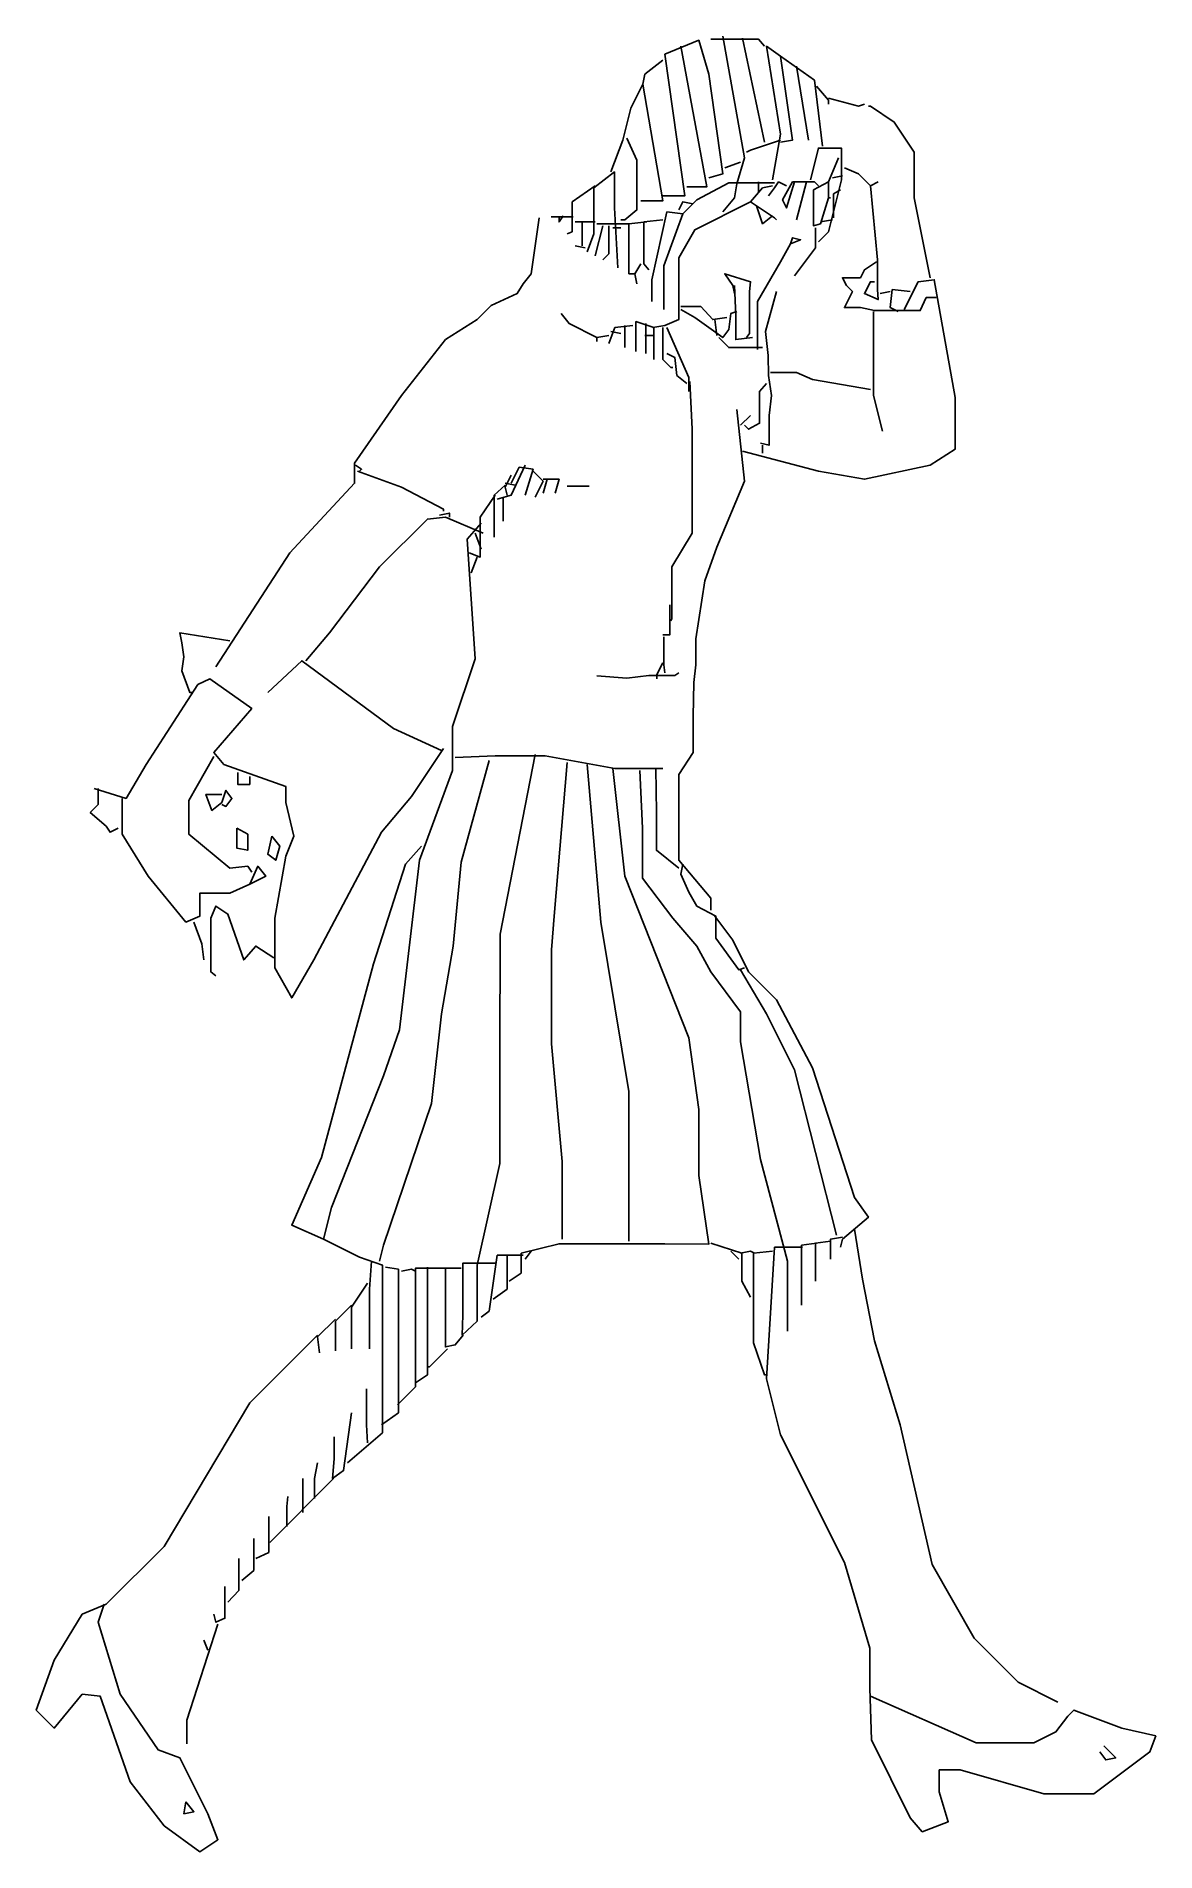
# Model space of a CAD drawing. Header units: millimetres. Extents: x 243.6 to 281, y 336.1 to 396.7.
import ezdxf

# ---------------------------------------------------------------- set-up
doc = ezdxf.new("R2010")
doc.units = ezdxf.units.MM
doc.layers.add('Standard', color=7, linetype='Continuous')

msp = doc.modelspace()

# ---------------------------------------------------------------- linework, layer by layer
at = {"layer": 'Standard', "linetype": 'Continuous'}
for points in [[(264.545, 391.415), (265.279, 391.415), (264.612, 396.148), (265.745, 396.614), (266.079, 395.481), (266.545, 392.148), (266.079, 392.014)], [(265.145, 396.415), (266.012, 391.714), (265.345, 391.714)], [(266.145, 396.648), (267.745, 396.648), (267.945, 396.415)], [(266.545, 396.748), (267.279, 392.681), (267.012, 391.814), (266.945, 391.347), (266.545, 390.881)], [(267.212, 396.681), (267.945, 393.214)], [(268.212, 391.948), (268.479, 393.481), (268.012, 396.415), (268.479, 396.081), (268.879, 393.281), (268.479, 393.214)], [(264.545, 395.948), (263.945, 395.481), (263.879, 395.148)], [(268.479, 396.081), (269.612, 395.281), (269.879, 393.081)], [(269.012, 395.748), (269.412, 393.281)], [(263.812, 391.248), (264.545, 391.248), (263.879, 395.148), (263.479, 394.347), (263.212, 393.281), (262.812, 392.214)], [(269.679, 395.081), (270.079, 394.614), (270.079, 394.481)], [(270.079, 394.681), (271.079, 394.415), (271.279, 394.481)], [(273.479, 388.681), (272.945, 391.347), (272.945, 392.881), (272.279, 393.881), (271.479, 394.415), (271.412, 394.415)], [(263.345, 393.347), (263.679, 392.614), (263.679, 390.948), (263.279, 390.614), (263.145, 390.614)], [(268.479, 393.281), (267.479, 392.948), (267.345, 392.881)], [(267.145, 392.547), (266.612, 392.347)], [(269.479, 391.948), (269.745, 393.014), (270.512, 393.014), (270.512, 391.948), (270.079, 390.214), (269.745, 389.881)], [(270.412, 392.681), (270.079, 391.881), (269.579, 391.614), (269.579, 390.415), (269.812, 390.481), (270.079, 391.347), (270.145, 391.347)], [(263.045, 389.014), (262.929, 391.014), (262.929, 392.214), (262.245, 391.681), (262.245, 390.148), (262.012, 389.547)], [(270.545, 392.081), (270.212, 392.014)], [(270.612, 392.347), (271.079, 392.148), (271.479, 391.748), (271.745, 391.881)], [(262.279, 391.748), (261.512, 391.214), (261.512, 390.214), (261.345, 390.148)], [(268.279, 391.847), (266.745, 391.847), (265.679, 391.281), (265.545, 391.148)], [(268.212, 391.748), (267.879, 391.681), (267.479, 391.214), (268.279, 390.681), (268.345, 390.614)], [(267.745, 391.881), (267.745, 391.547)], [(268.079, 391.415), (268.279, 391.681), (268.412, 391.881), (268.679, 391.748)], [(268.945, 391.881), (268.679, 391.014), (268.545, 391.281), (268.879, 391.881), (269.612, 391.881), (269.745, 391.748)], [(269.345, 391.881), (269.012, 390.614)], [(270.079, 391.881), (270.079, 391.347)], [(270.479, 391.614), (270.245, 391.481), (270.245, 390.681)], [(271.479, 391.748), (271.712, 389.281), (271.712, 388.281), (271.745, 387.948), (271.279, 388.148), (271.479, 388.547), (271.612, 388.547)], [(260.812, 390.714), (261.545, 390.714)], [(261.212, 390.748), (261.079, 390.547), (261.079, 390.681)], [(265.079, 390.948), (265.212, 391.214), (265.545, 391.148), (265.212, 390.814), (264.679, 390.881), (264.179, 388.614), (264.179, 387.881)], [(267.479, 391.214), (265.612, 390.281), (265.079, 389.347), (265.079, 387.281), (264.612, 387.081), (264.212, 387.014)], [(265.212, 390.814), (264.579, 389.081), (264.579, 387.614)], [(267.679, 391.081), (267.879, 390.481), (268.212, 390.748)], [(260.412, 390.681), (260.145, 388.814), (259.879, 388.481), (259.679, 388.148), (258.812, 387.748), (258.345, 387.281), (257.279, 386.614), (255.812, 384.748), (254.245, 382.481), (254.245, 381.814), (252.079, 379.481), (249.612, 375.681)], [(261.612, 390.547), (262.279, 390.547)], [(261.845, 390.547), (261.845, 389.748)], [(262.545, 390.415), (262.279, 389.415)], [(262.345, 390.481), (263.412, 390.481)], [(262.745, 390.415), (262.745, 389.481), (262.545, 389.281)], [(262.879, 390.347), (263.145, 390.347)], [(264.012, 390.547), (263.412, 390.481), (263.412, 388.814), (263.612, 388.814)], [(264.545, 390.614), (263.912, 390.547), (263.912, 389.148), (264.079, 388.948)], [(269.645, 390.347), (269.645, 389.681), (268.945, 388.748)], [(270.212, 390.614), (269.812, 390.547)], [(261.612, 389.748), (261.945, 389.681)], [(267.712, 386.281), (267.712, 387.881), (268.479, 389.214), (268.812, 389.814), (269.145, 389.948), (268.879, 390.014), (268.812, 389.814)], [(263.812, 389.148), (263.612, 388.814), (263.679, 388.481)], [(271.679, 389.214), (271.279, 388.948), (271.145, 388.681), (270.545, 388.681), (270.679, 388.415), (270.879, 388.214), (270.745, 387.948), (270.612, 387.681), (271.145, 387.681), (271.612, 387.581), (273.145, 387.581), (273.345, 388.014), (273.679, 388.014)], [(266.945, 388.148), (266.879, 388.415), (266.612, 388.814), (267.479, 388.547), (267.445, 388.214), (267.445, 386.814), (267.345, 386.681)], [(266.945, 388.415), (266.979, 387.415), (266.979, 386.614), (267.545, 386.681)], [(272.612, 387.614), (273.079, 388.547), (273.612, 388.614), (274.312, 384.681), (274.312, 382.948), (273.479, 382.415), (271.279, 381.948), (269.745, 382.214), (267.212, 382.881)], [(272.812, 388.214), (272.212, 388.281), (272.145, 387.681), (272.412, 387.547)], [(265.145, 387.714), (265.812, 387.714), (266.212, 387.281), (266.679, 387.347)], [(268.345, 388.214), (267.979, 386.881), (268.062, 386.081), (268.07, 385.415), (268.175, 384.748), (268.093, 384.081), (268.093, 383.081), (267.812, 383.148)], [(272.145, 388.214), (271.812, 388.148)], [(262.345, 386.681), (261.412, 387.148), (261.145, 387.481)], [(262.745, 386.481), (262.945, 387.014), (263.545, 387.081)], [(263.279, 387.081), (263.279, 386.347)], [(263.645, 386.214), (263.645, 387.214), (264.245, 387.014), (264.245, 385.948)], [(263.979, 387.148), (263.979, 386.148)], [(265.145, 387.614), (265.612, 387.347), (266.545, 386.681), (266.745, 386.948), (266.812, 387.481), (267.012, 387.547)], [(266.279, 387.281), (266.345, 386.748)], [(271.579, 387.547), (271.579, 384.748), (271.879, 383.547)], [(262.745, 386.748), (262.345, 386.681), (262.345, 386.547)], [(262.812, 386.881), (263.145, 386.814)], [(263.945, 386.748), (264.212, 386.748)], [(264.545, 387.014), (264.545, 385.948), (264.812, 385.681), (264.879, 385.681)], [(264.679, 387.014), (265.412, 385.347), (265.412, 384.881)], [(266.412, 386.681), (266.745, 386.347), (267.412, 386.347), (267.879, 386.347)], [(264.679, 386.148), (264.945, 386.014), (265.012, 385.415), (265.345, 385.148)], [(268.145, 385.514), (269.012, 385.514), (269.545, 385.281), (271.479, 384.948)], [(265.445, 385.214), (265.529, 383.614), (265.529, 380.148), (264.845, 379.014), (264.845, 377.281), (264.812, 377.214)], [(268.012, 385.148), (267.779, 384.881), (267.779, 383.814), (267.412, 383.614), (267.279, 383.748)], [(267.012, 384.281), (267.279, 381.881), (266.345, 379.681), (265.945, 378.547), (265.645, 376.614), (265.645, 375.748), (265.579, 375.148), (265.562, 374.014), (265.562, 372.814), (265.079, 372.081), (265.079, 369.214), (266.145, 367.948), (266.145, 367.547)], [(267.145, 383.748), (267.479, 384.081)], [(267.879, 383.081), (267.879, 382.814)], [(254.279, 382.415), (254.479, 382.281), (254.412, 382.214)], [(254.345, 382.214), (255.812, 381.681), (257.212, 380.948), (257.212, 380.881)], [(259.945, 382.415), (259.479, 381.415), (259.012, 381.281)], [(259.479, 381.814), (259.745, 382.347), (260.212, 382.281), (259.945, 381.415)], [(260.212, 382.214), (260.545, 381.881), (260.279, 381.347)], [(259.279, 381.748), (258.912, 381.415), (258.912, 380.014)], [(259.479, 382.081), (259.279, 381.681), (259.345, 381.415)], [(259.279, 381.814), (259.612, 381.748)], [(260.545, 381.948), (261.079, 381.948), (260.945, 381.481)], [(260.679, 381.948), (260.545, 381.481)], [(262.079, 381.714), (261.345, 381.714)], [(258.945, 381.415), (258.445, 380.681), (258.445, 379.347), (258.079, 379.481)], [(259.212, 381.347), (259.212, 380.547)], [(258.545, 380.148), (257.279, 380.681), (256.679, 380.614), (255.079, 379.014), (253.412, 376.814), (252.612, 375.881)], [(258.479, 380.481), (258.012, 379.948), (258.279, 375.948), (257.512, 373.681), (257.512, 372.214), (256.412, 369.214), (255.745, 363.547), (255.212, 362.014), (253.479, 357.614), (253.212, 356.547), (254.412, 355.948), (255.179, 355.681), (255.179, 350.081), (254.012, 349.081)], [(257.079, 380.748), (257.412, 380.814), (257.412, 380.681)], [(258.279, 380.148), (258.479, 379.614)], [(258.345, 379.347), (258.145, 378.814)], [(264.779, 377.748), (264.779, 376.748), (264.545, 376.748)], [(250.079, 376.547), (248.412, 376.814), (248.479, 376.481), (248.545, 376.014), (248.479, 375.547), (248.745, 374.814), (248.812, 374.814)], [(264.579, 376.681), (264.579, 375.748), (264.612, 375.481)], [(257.145, 372.881), (255.545, 373.614), (252.479, 375.881), (251.345, 374.814)], [(264.545, 375.814), (264.345, 375.415), (264.345, 375.281)], [(257.212, 372.948), (256.145, 371.347), (255.145, 370.148), (252.879, 365.881), (252.145, 364.614), (251.579, 365.614), (251.579, 367.281), (251.945, 369.347), (252.212, 370.014), (251.945, 371.148), (251.945, 371.681), (249.879, 372.415), (249.545, 372.814), (250.812, 374.281), (249.412, 375.281), (249.012, 375.081), (247.279, 372.415), (246.612, 371.281), (245.545, 371.614)], [(262.345, 375.381), (263.345, 375.297), (264.079, 375.389), (264.945, 375.389), (265.079, 375.481)], [(249.545, 372.681), (248.712, 371.214), (248.712, 370.081), (250.079, 368.948), (250.679, 369.014), (250.812, 368.814)], [(258.745, 372.547), (257.812, 369.148), (257.545, 366.347), (257.145, 364.081), (256.812, 361.081), (255.212, 356.347), (255.079, 355.814)], [(257.612, 372.648), (258.945, 372.698), (260.612, 372.698), (262.945, 372.281), (264.545, 372.281)], [(260.279, 372.748), (259.112, 366.748), (259.095, 362.748), (259.095, 359.081), (258.345, 355.681), (258.345, 353.814), (257.845, 353.347), (257.862, 354.014), (257.862, 355.748), (258.945, 355.748)], [(250.345, 372.148), (250.345, 371.748), (250.745, 371.748), (250.745, 372.014)], [(262.879, 372.281), (263.279, 368.681), (265.412, 363.281), (265.745, 360.881), (265.745, 358.681), (266.079, 356.381), (264.612, 356.398), (261.079, 356.398), (259.812, 356.081), (259.812, 355.415), (259.412, 355.148)], [(261.345, 372.481), (260.912, 367.347), (260.829, 366.214), (260.829, 363.081), (261.179, 359.148), (261.179, 356.547)], [(262.012, 372.415), (262.479, 367.148), (263.412, 361.481), (263.412, 356.481)], [(263.779, 372.214), (263.862, 370.281), (263.862, 368.614), (264.879, 367.281), (265.679, 366.347), (266.145, 365.481), (267.145, 364.148), (267.145, 363.148), (267.812, 359.214), (268.712, 355.814), (268.712, 353.481)], [(264.312, 372.281), (264.329, 370.814), (264.329, 369.547), (265.079, 368.948)], [(245.679, 371.614), (245.679, 371.081), (245.412, 370.814), (245.945, 370.347), (246.079, 370.148), (246.345, 370.281)], [(249.812, 371.415), (249.279, 371.415), (249.479, 370.881), (249.812, 371.148), (249.945, 371.547), (250.145, 371.281), (249.945, 371.014), (249.812, 371.081)], [(246.479, 371.281), (246.479, 370.081), (247.345, 368.681), (248.612, 367.148), (249.079, 367.347), (249.079, 368.114), (250.079, 368.114), (250.745, 368.415), (251.012, 369.014), (251.279, 368.681), (250.745, 368.415)], [(250.312, 370.281), (250.679, 370.081), (250.679, 369.547), (250.312, 369.614), (250.312, 370.281)], [(251.479, 370.014), (251.745, 369.681), (251.612, 369.214), (251.345, 369.415), (251.479, 370.014)], [(256.479, 369.681), (255.945, 369.081), (254.879, 365.748), (253.145, 359.281), (252.145, 357.014), (253.212, 356.547)], [(265.212, 369.081), (265.145, 368.748), (265.412, 368.148), (265.679, 367.681), (266.312, 367.347), (266.312, 366.614), (267.079, 365.547), (267.279, 365.614)], [(251.545, 365.948), (250.945, 366.347), (250.545, 365.881), (250.012, 367.415), (249.612, 367.681), (249.445, 367.281), (249.445, 365.481), (249.612, 365.347)], [(248.879, 367.148), (249.145, 366.415), (249.212, 365.881)], [(266.279, 367.347), (266.879, 366.547), (267.412, 365.481), (268.345, 364.547), (269.545, 362.281), (270.945, 357.948), (271.412, 357.281), (270.545, 356.547), (270.479, 356.281)], [(267.145, 365.547), (268.012, 364.081), (268.412, 363.281), (268.945, 362.214), (270.345, 356.681)], [(270.945, 356.881), (271.212, 355.214), (271.612, 353.148), (272.479, 350.347), (273.545, 345.681), (274.945, 343.214), (276.412, 341.748), (277.745, 341.081)], [(260.145, 356.148), (259.945, 355.881)], [(266.145, 356.415), (267.179, 356.081), (267.179, 355.148), (267.479, 354.614)], [(266.812, 356.148), (267.079, 355.881)], [(267.145, 356.081), (267.479, 356.148), (267.612, 356.081)], [(268.212, 356.148), (267.579, 356.081), (267.579, 353.081), (267.945, 352.014), (268.012, 352.014)], [(271.479, 341.281), (275.012, 339.714), (276.945, 339.714), (277.679, 340.081), (278.079, 340.614), (278.279, 340.814), (279.879, 340.214), (281.012, 339.948), (280.812, 339.415), (278.945, 338.014), (277.279, 338.014), (274.479, 338.814), (273.779, 338.814), (273.779, 338.081), (274.079, 337.081), (273.212, 336.748), (272.812, 337.214), (271.512, 339.814), (271.462, 341.547), (271.462, 342.881), (270.612, 345.748), (268.479, 350.014), (268.012, 351.881), (268.279, 356.281), (269.212, 356.281)], [(269.679, 356.415), (269.179, 356.347), (269.179, 354.347)], [(270.145, 356.481), (269.645, 356.415), (269.645, 355.148)], [(270.545, 356.614), (270.145, 356.547), (270.145, 355.881)], [(254.812, 355.814), (254.745, 354.881), (254.745, 352.881)], [(255.279, 355.614), (255.712, 355.547), (255.712, 350.748), (255.145, 350.347)], [(257.812, 355.581), (256.279, 355.581), (256.279, 351.614), (255.679, 351.014)], [(255.812, 355.481), (256.145, 355.547), (256.279, 355.481)], [(256.679, 355.614), (256.679, 352.014), (256.279, 351.748)], [(257.279, 355.547), (257.279, 352.948), (257.612, 353.014), (257.879, 353.347)], [(259.879, 356.014), (259.012, 356.014), (258.745, 354.148), (258.479, 353.948)], [(259.345, 356.014), (259.345, 354.881), (258.879, 354.547)], [(254.679, 355.081), (254.145, 354.281), (254.145, 352.881)], [(254.145, 354.347), (253.612, 353.814), (253.612, 352.814)], [(253.612, 353.881), (253.012, 353.281), (253.079, 352.748)], [(253.012, 353.347), (250.745, 351.081), (247.879, 346.281), (245.945, 344.347), (245.145, 344.014), (244.212, 342.481), (243.612, 340.814), (244.212, 340.214), (245.145, 341.347), (245.745, 341.281), (246.745, 338.415), (247.879, 336.948), (249.079, 336.081), (249.679, 336.481), (249.345, 337.347), (248.412, 339.214), (247.679, 339.481), (246.412, 341.347), (245.679, 343.748), (245.879, 344.347)], [(257.345, 352.881), (256.745, 352.281), (256.679, 352.281)], [(254.679, 349.748), (254.645, 350.347), (254.645, 351.547)], [(254.145, 350.748), (253.879, 348.814), (253.512, 348.547), (253.562, 349.214), (253.562, 349.948)], [(252.912, 347.881), (252.912, 348.547), (253.012, 349.081)], [(253.545, 348.547), (251.412, 346.415)], [(252.512, 347.415), (252.512, 348.547)], [(251.979, 346.948), (251.979, 347.614), (252.012, 347.948)], [(251.379, 347.281), (251.379, 346.081), (250.945, 345.881)], [(250.879, 346.547), (250.879, 345.481), (250.479, 345.148)], [(250.379, 345.881), (250.379, 344.814), (250.012, 344.415)], [(249.912, 344.948), (249.912, 343.881), (249.612, 343.748), (249.545, 344.014)], [(249.679, 343.681), (248.645, 340.481), (248.645, 339.681)], [(249.345, 342.814), (249.212, 343.148)], [(279.279, 339.614), (279.679, 339.214), (279.345, 339.148), (279.145, 339.415)], [(248.612, 337.748), (248.879, 337.415), (248.545, 337.347), (248.612, 337.748)]]:
    msp.add_lwpolyline(points, dxfattribs=at)

doc.saveas('drawing.dxf')
